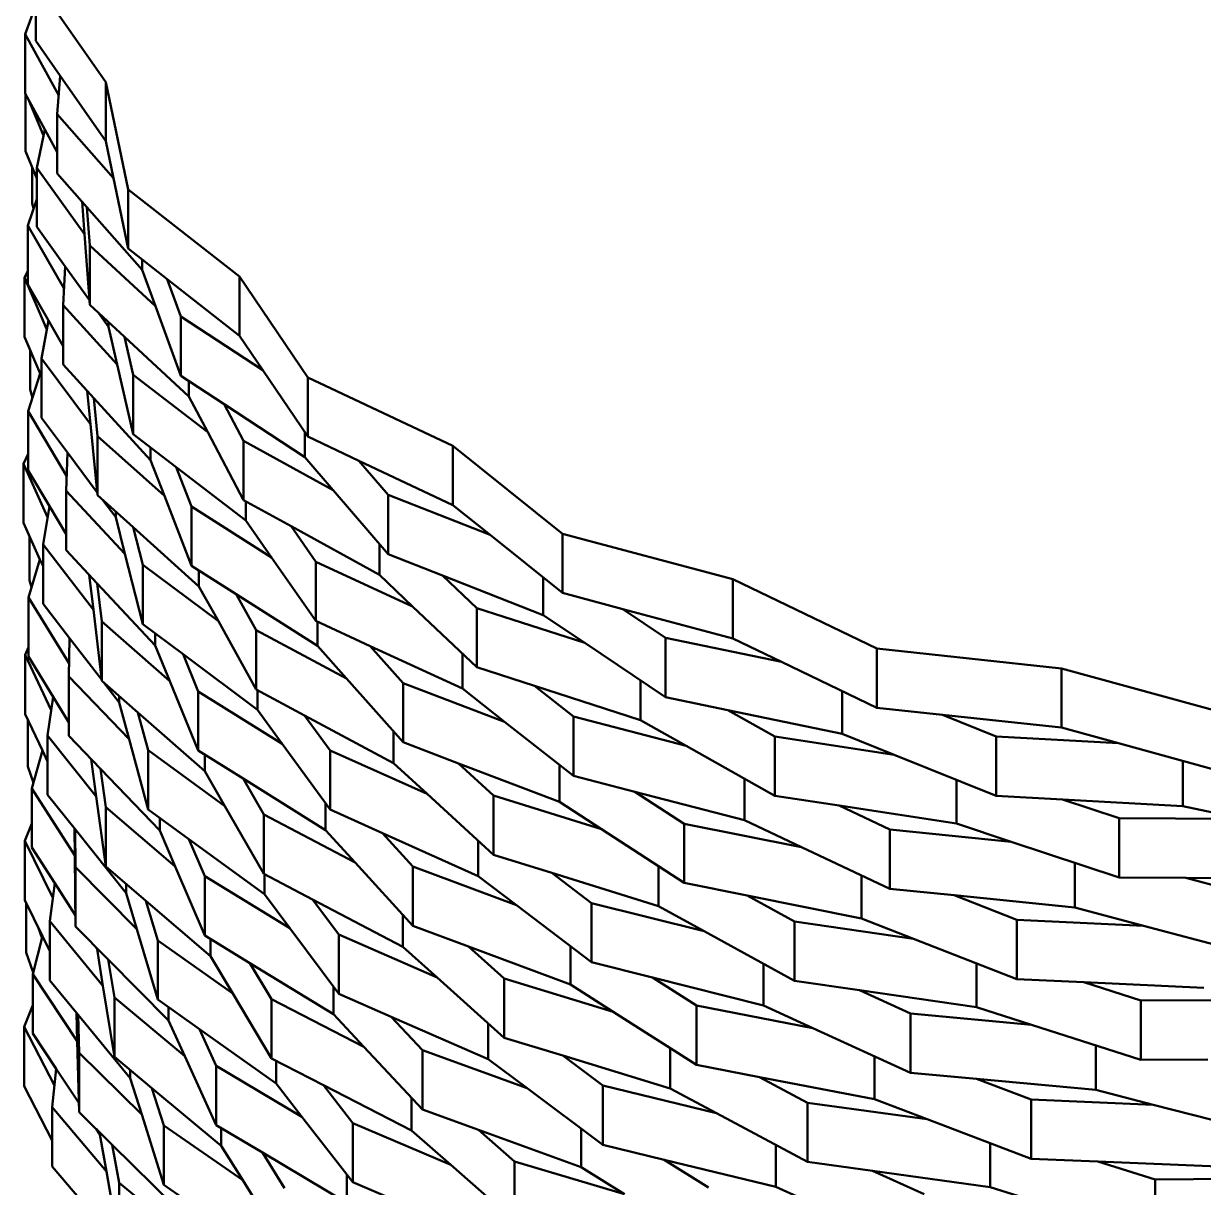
# Model space of a CAD drawing. Header units: inches. Extents: x 1.1 to 16.1, y 0.5 to 10.2.
# Drawn here: x 12.9489 to 13.1626, y 4.3817 to 4.5924 of the extents above; entities that cross this region are included whole.
import ezdxf

# ---------------------------------------------------------------- set-up
doc = ezdxf.new("R2010")
doc.units = ezdxf.units.IN
doc.header["$LTSCALE"] = 0.75
doc.header["$MEASUREMENT"] = 0
doc.layers.add('Visible', color=7, linetype='Continuous', lineweight=50)

msp = doc.modelspace()

# ---------------------------------------------------------------- linework, layer by layer
at = {"layer": 'Visible', "extrusion": (4.16334e-17, 0.817547, 0.575862)}
for p, q in [((12.95113, 4.59999, 0.67432), (12.96382, 4.58182, 0.70012)), ((12.95113, 4.58926, 0.66677), (12.95113, 4.59999, 0.67432)), ((12.95113, 4.59571, 0.63482), (12.94921, 4.59046, 0.64227)), ((12.94921, 4.59046, 0.64227), (12.95529, 4.57937, 0.65802)), ((12.94921, 4.57974, 0.63472), (12.94921, 4.59046, 0.64227)), ((12.95556, 4.58293, 0.67576), (12.95113, 4.58926, 0.66677)), ((12.95556, 4.58293, 0.67576), (12.95503, 4.57598, 0.68562)), ((12.96382, 4.57109, 0.69256), (12.95556, 4.58293, 0.67576)), ((12.96382, 4.58182, 0.70012), (12.9679, 4.56238, 0.72773)), ((12.96382, 4.57109, 0.69256), (12.96382, 4.58182, 0.70012)), ((12.95277, 4.57324, 0.64393), (12.94921, 4.57974, 0.63472)), ((12.94927, 4.56933, 0.60391), (12.94927, 4.57963, 0.61117)), ((12.94996, 4.57836, 0.61388), (12.95253, 4.57211, 0.62275)), ((12.95503, 4.57598, 0.68562), (12.96522, 4.56442, 0.70204)), ((12.95503, 4.56526, 0.67806), (12.95503, 4.57598, 0.68562)), ((12.95277, 4.57324, 0.64393), (12.95131, 4.56631, 0.65377)), ((12.95503, 4.56911, 0.6498), (12.95277, 4.57324, 0.64393)), ((12.95131, 4.56435, 0.61098), (12.94927, 4.56933, 0.60391)), ((12.96522, 4.56442, 0.70204), (12.96382, 4.57109, 0.69256)), ((12.95051, 4.55984, 0.5718), (12.95051, 4.56631, 0.57636)), ((12.95131, 4.56631, 0.65377), (12.95995, 4.5543, 0.67083)), ((12.95131, 4.55558, 0.64622), (12.95131, 4.56631, 0.65377)), ((12.96039, 4.55916, 0.68671), (12.95503, 4.56526, 0.67806)), ((12.9679, 4.55165, 0.72017), (12.96522, 4.56442, 0.70204)), ((12.9679, 4.56238, 0.72773), (12.98804, 4.5466, 0.75013)), ((12.9679, 4.55165, 0.72017), (12.9679, 4.56238, 0.72773)), ((12.95131, 4.56061, 0.61629), (12.94969, 4.55587, 0.62302)), ((12.95075, 4.55896, 0.57305), (12.95051, 4.55984, 0.5718)), ((12.95995, 4.5543, 0.67083), (12.95951, 4.56017, 0.66249)), ((12.97042, 4.54779, 0.70286), (12.96039, 4.55916, 0.68671)), ((12.96039, 4.55916, 0.68671), (12.96092, 4.55222, 0.69657)), ((12.94969, 4.55587, 0.62302), (12.95624, 4.54447, 0.63921)), ((12.94969, 4.54514, 0.61547), (12.94969, 4.55587, 0.62302)), ((12.95644, 4.54845, 0.65635), (12.95131, 4.55558, 0.64622)), ((12.96092, 4.54149, 0.68901), (12.95995, 4.5543, 0.67083)), ((12.96092, 4.55222, 0.69657), (12.97283, 4.54121, 0.7122)), ((12.96092, 4.54149, 0.68901), (12.96092, 4.55222, 0.69657)), ((12.97495, 4.54613, 0.72801), (12.9679, 4.55165, 0.72017)), ((12.95644, 4.54845, 0.65635), (12.95608, 4.54142, 0.66632)), ((12.96086, 4.54231, 0.66506), (12.95644, 4.54845, 0.65635)), ((12.97042, 4.54779, 0.70286), (12.97042, 4.54968, 0.70419)), ((12.94969, 4.5476, 0.58919), (12.94912, 4.5464, 0.59089)), ((12.94912, 4.5464, 0.59089), (12.95314, 4.53704, 0.60417)), ((12.94912, 4.53567, 0.58333), (12.94912, 4.5464, 0.59089)), ((12.97283, 4.54121, 0.7122), (12.97042, 4.54779, 0.70286)), ((12.98804, 4.53587, 0.74258), (12.97495, 4.54613, 0.72801)), ((12.97495, 4.54613, 0.72801), (12.97743, 4.53935, 0.73762)), ((12.98804, 4.5466, 0.75013), (13.00039, 4.52835, 0.77604)), ((12.98804, 4.53587, 0.74258), (12.98804, 4.5466, 0.75013)), ((12.95343, 4.53863, 0.62471), (12.94969, 4.54514, 0.61547)), ((12.95608, 4.54142, 0.66632), (12.96588, 4.53067, 0.68158)), ((12.95608, 4.53069, 0.65876), (12.95608, 4.54142, 0.66632)), ((12.96719, 4.53569, 0.69724), (12.96092, 4.54149, 0.68901)), ((12.96433, 4.53749, 0.6719), (12.96249, 4.54004, 0.66829)), ((12.97743, 4.52863, 0.73007), (12.97283, 4.54121, 0.7122)), ((12.97743, 4.53935, 0.73762), (12.99226, 4.52964, 0.75142)), ((12.97743, 4.52863, 0.73007), (12.97743, 4.53935, 0.73762)), ((12.95343, 4.53863, 0.62471), (12.95215, 4.53175, 0.63448)), ((12.95608, 4.53402, 0.63126), (12.95343, 4.53863, 0.62471)), ((12.96433, 4.53749, 0.6719), (12.96433, 4.53834, 0.6725)), ((12.96588, 4.53067, 0.68158), (12.96433, 4.53749, 0.6719)), ((12.95196, 4.52904, 0.59274), (12.94912, 4.53567, 0.58333)), ((12.97889, 4.52487, 0.71262), (12.96719, 4.53569, 0.69724)), ((12.96719, 4.53569, 0.69724), (12.96876, 4.5288, 0.70703)), ((12.99226, 4.52964, 0.75142), (12.98804, 4.53587, 0.74258)), ((12.9501, 4.52618, 0.55123), (12.9501, 4.53339, 0.55631)), ((12.95215, 4.53175, 0.63448), (12.96104, 4.51987, 0.65134)), ((12.95215, 4.52102, 0.62692), (12.95215, 4.53175, 0.63448)), ((12.95196, 4.52904, 0.59274), (12.94976, 4.52221, 0.60245)), ((12.95215, 4.5286, 0.59337), (12.95196, 4.52904, 0.59274)), ((12.96164, 4.5246, 0.66742), (12.95608, 4.53069, 0.65876)), ((12.96876, 4.51807, 0.69947), (12.96588, 4.53067, 0.68158)), ((12.96876, 4.5288, 0.70703), (12.98229, 4.51843, 0.72175)), ((12.96876, 4.51807, 0.69947), (12.96876, 4.5288, 0.70703)), ((12.98529, 4.52348, 0.73738), (12.97743, 4.52863, 0.73007)), ((13.00039, 4.51762, 0.76848), (12.99226, 4.52964, 0.75142)), ((12.97889, 4.52487, 0.71262), (12.97889, 4.52767, 0.71459)), ((13.00039, 4.52835, 0.77604), (13.02671, 4.51594, 0.79365)), ((13.00039, 4.51762, 0.76848), (13.00039, 4.52835, 0.77604)), ((12.95055, 4.52463, 0.55342), (12.9501, 4.52618, 0.55123)), ((12.96104, 4.51987, 0.65134), (12.96043, 4.52592, 0.64275)), ((12.97189, 4.51335, 0.68338), (12.96164, 4.5246, 0.66742)), ((12.96164, 4.5246, 0.66742), (12.96233, 4.51772, 0.67718)), ((12.98229, 4.51843, 0.72175), (12.97889, 4.52487, 0.71262)), ((12.94976, 4.52221, 0.60245), (12.95672, 4.5105, 0.61906)), ((12.94976, 4.51148, 0.59489), (12.94976, 4.52221, 0.60245)), ((12.99988, 4.51391, 0.75095), (12.98529, 4.52348, 0.73738)), ((12.98529, 4.52348, 0.73738), (12.98878, 4.51686, 0.74678)), ((12.95686, 4.51472, 0.63586), (12.95215, 4.52102, 0.62692)), ((12.96233, 4.50699, 0.66962), (12.96104, 4.51987, 0.65134)), ((12.97659, 4.51207, 0.70799), (12.96876, 4.51807, 0.69947)), ((12.98878, 4.50613, 0.73922), (12.98229, 4.51843, 0.72175)), ((12.99988, 4.51391, 0.75095), (12.99988, 4.51838, 0.7541)), ((12.96233, 4.51772, 0.67718), (12.97443, 4.50687, 0.69259)), ((12.96233, 4.50699, 0.66962), (12.96233, 4.51772, 0.67718)), ((12.98878, 4.51686, 0.74678), (13.00502, 4.50792, 0.75947)), ((12.98878, 4.50613, 0.73922), (12.98878, 4.51686, 0.74678)), ((13.00965, 4.51326, 0.77467), (13.00039, 4.51762, 0.76848)), ((13.02671, 4.51594, 0.79365), (13.04655, 4.50004, 0.81623)), ((13.02671, 4.50522, 0.78609), (13.02671, 4.51594, 0.79365)), ((12.94976, 4.51453, 0.56777), (12.94893, 4.51272, 0.57034)), ((12.95686, 4.51472, 0.63586), (12.95663, 4.50781, 0.64568)), ((12.96228, 4.50748, 0.64614), (12.95686, 4.51472, 0.63586)), ((12.97189, 4.51335, 0.68338), (12.97189, 4.51567, 0.68502)), ((13.00502, 4.50792, 0.75947), (12.99988, 4.51391, 0.75095)), ((12.94893, 4.51272, 0.57034), (12.95328, 4.50304, 0.58407)), ((12.94893, 4.50199, 0.56278), (12.94893, 4.51272, 0.57034)), ((12.95361, 4.50502, 0.60406), (12.94976, 4.51148, 0.59489)), ((12.97443, 4.50687, 0.69259), (12.97189, 4.51335, 0.68338)), ((12.98918, 4.50241, 0.7217), (12.97659, 4.51207, 0.70799)), ((12.97659, 4.51207, 0.70799), (12.97937, 4.50498, 0.71806)), ((13.02671, 4.50522, 0.78609), (13.00965, 4.51326, 0.77467)), ((13.00965, 4.51326, 0.77467), (13.01494, 4.50708, 0.78344)), ((12.95663, 4.50781, 0.64568), (12.96728, 4.49642, 0.66185)), ((12.95663, 4.49708, 0.63812), (12.95663, 4.50781, 0.64568)), ((13.01494, 4.49636, 0.77588), (13.00502, 4.50792, 0.75947)), ((12.96879, 4.5012, 0.67785), (12.96233, 4.50699, 0.66962)), ((12.96561, 4.50303, 0.65245), (12.96329, 4.50613, 0.64806)), ((12.97937, 4.49425, 0.71051), (12.97443, 4.50687, 0.69259)), ((12.99739, 4.50139, 0.74594), (12.98878, 4.50613, 0.73922)), ((12.98918, 4.50241, 0.7217), (12.98918, 4.5059, 0.72416)), ((13.01494, 4.50708, 0.78344), (13.03345, 4.49982, 0.79376)), ((13.01494, 4.49636, 0.77588), (13.01494, 4.50708, 0.78344)), ((13.03345, 4.49982, 0.79376), (13.02671, 4.50522, 0.78609)), ((12.95361, 4.50502, 0.60406), (12.95245, 4.4981, 0.61388)), ((12.95663, 4.49993, 0.61129), (12.95361, 4.50502, 0.60406)), ((12.96561, 4.50303, 0.65245), (12.96561, 4.50405, 0.65317)), ((12.96728, 4.49642, 0.66185), (12.96561, 4.50303, 0.65245)), ((12.97937, 4.50498, 0.71806), (12.99383, 4.49576, 0.73114)), ((12.97937, 4.49425, 0.71051), (12.97937, 4.50498, 0.71806)), ((12.95189, 4.4954, 0.57214), (12.94893, 4.50199, 0.56278)), ((12.9807, 4.49051, 0.69302), (12.96879, 4.5012, 0.67785)), ((12.96879, 4.5012, 0.67785), (12.97052, 4.49438, 0.68752)), ((12.99383, 4.49576, 0.73114), (12.98918, 4.50241, 0.7217)), ((13.01337, 4.4926, 0.75843), (12.99739, 4.50139, 0.74594)), ((12.99739, 4.50139, 0.74594), (13.00187, 4.49497, 0.75506)), ((12.94999, 4.49157, 0.532), (12.94999, 4.49963, 0.53768)), ((13.04655, 4.48931, 0.80867), (13.03345, 4.49982, 0.79376)), ((13.04655, 4.50004, 0.81623), (13.0774, 4.49179, 0.82793)), ((13.04655, 4.48931, 0.80867), (13.04655, 4.50004, 0.81623)), ((12.95245, 4.4981, 0.61388), (12.96158, 4.48624, 0.63072)), ((12.95245, 4.48737, 0.60633), (12.95245, 4.4981, 0.61388)), ((12.96228, 4.49104, 0.64669), (12.95663, 4.49708, 0.63812)), ((13.01337, 4.4926, 0.75843), (13.01337, 4.49819, 0.76237)), ((12.95189, 4.4954, 0.57214), (12.94981, 4.48852, 0.5819)), ((12.95245, 4.49416, 0.5739), (12.95189, 4.4954, 0.57214)), ((12.97052, 4.48365, 0.67997), (12.96728, 4.49642, 0.66185)), ((12.97052, 4.49438, 0.68752), (12.98421, 4.48418, 0.70201)), ((12.97052, 4.48365, 0.67997), (12.97052, 4.49438, 0.68752)), ((13.00187, 4.48424, 0.7475), (12.99383, 4.49576, 0.73114)), ((13.00187, 4.49497, 0.75506), (13.0194, 4.48688, 0.76654)), ((13.00187, 4.48424, 0.7475), (13.00187, 4.49497, 0.75506)), ((13.02482, 4.49247, 0.78139), (13.01494, 4.49636, 0.77588)), ((12.96158, 4.48624, 0.63072), (12.96082, 4.4926, 0.6217)), ((12.98742, 4.48911, 0.71779), (12.97937, 4.49425, 0.71051)), ((12.9807, 4.49051, 0.69302), (12.9807, 4.4934, 0.69505)), ((13.0194, 4.48688, 0.76654), (13.01337, 4.4926, 0.75843)), ((13.04304, 4.48532, 0.79155), (13.02482, 4.49247, 0.78139)), ((13.02482, 4.49247, 0.78139), (13.03104, 4.48659, 0.78974)), ((12.95037, 4.49037, 0.53369), (12.94999, 4.49157, 0.532)), ((12.97276, 4.47983, 0.6626), (12.96228, 4.49104, 0.64669)), ((12.96228, 4.49104, 0.64669), (12.96309, 4.48414, 0.65649)), ((12.98421, 4.48418, 0.70201), (12.9807, 4.49051, 0.69302)), ((13.04304, 4.48532, 0.79155), (13.04304, 4.49213, 0.79634)), ((13.0774, 4.49179, 0.82793), (13.10349, 4.47923, 0.84577)), ((13.0774, 4.48107, 0.82038), (13.0774, 4.49179, 0.82793)), ((12.94981, 4.48852, 0.5819), (12.95718, 4.47653, 0.59893)), ((12.94981, 4.47779, 0.57434), (12.94981, 4.48852, 0.5819)), ((13.00217, 4.47972, 0.73113), (12.98742, 4.48911, 0.71779)), ((12.98742, 4.48911, 0.71779), (12.99104, 4.48258, 0.72707)), ((13.05745, 4.4864, 0.81281), (13.04655, 4.48931, 0.80867)), ((12.95725, 4.48112, 0.61519), (12.95245, 4.48737, 0.60633)), ((12.96309, 4.47341, 0.64893), (12.96158, 4.48624, 0.63072)), ((13.03104, 4.47586, 0.78219), (13.0194, 4.48688, 0.76654)), ((13.03104, 4.48659, 0.78974), (13.05057, 4.48028, 0.7987)), ((13.03104, 4.47586, 0.78219), (13.03104, 4.48659, 0.78974)), ((13.0774, 4.48107, 0.82038), (13.05745, 4.4864, 0.81281)), ((13.05745, 4.4864, 0.81281), (13.06522, 4.4812, 0.82019)), ((12.96309, 4.48414, 0.65649), (12.97543, 4.47333, 0.67184)), ((12.96309, 4.47341, 0.64893), (12.96309, 4.48414, 0.65649)), ((12.99104, 4.47185, 0.71951), (12.98421, 4.48418, 0.70201)), ((13.01172, 4.4797, 0.75395), (13.00187, 4.48424, 0.7475)), ((13.00217, 4.47972, 0.73113), (13.00217, 4.4841, 0.73422)), ((13.05057, 4.48028, 0.7987), (13.04304, 4.48532, 0.79155)), ((12.97783, 4.47821, 0.6877), (12.97052, 4.48365, 0.67997)), ((12.97276, 4.47983, 0.6626), (12.97276, 4.48198, 0.66412)), ((12.99104, 4.48258, 0.72707), (13.0074, 4.47383, 0.73949)), ((12.99104, 4.47185, 0.71951), (12.99104, 4.48258, 0.72707)), ((12.94981, 4.47952, 0.5491), (12.94919, 4.47811, 0.5511)), ((12.95725, 4.48112, 0.61519), (12.95715, 4.47417, 0.62506)), ((12.96308, 4.47356, 0.62593), (12.95725, 4.48112, 0.61519)), ((12.97543, 4.47333, 0.67184), (12.97276, 4.47983, 0.6626)), ((13.0074, 4.47383, 0.73949), (13.00217, 4.47972, 0.73113)), ((13.02841, 4.472, 0.76488), (13.01172, 4.4797, 0.75395)), ((13.01172, 4.4797, 0.75395), (13.01766, 4.47301, 0.76344)), ((13.06522, 4.47047, 0.81263), (13.05057, 4.48028, 0.7987)), ((13.06522, 4.4812, 0.82019), (13.08621, 4.47682, 0.8264)), ((13.06522, 4.47047, 0.81263), (13.06522, 4.4812, 0.82019)), ((13.08621, 4.47682, 0.8264), (13.0774, 4.48107, 0.82038)), ((12.94919, 4.47811, 0.5511), (12.95394, 4.46811, 0.5653)), ((12.94919, 4.46738, 0.54355), (12.94919, 4.47811, 0.5511)), ((12.95428, 4.47051, 0.58468), (12.94981, 4.47779, 0.57434)), ((12.99131, 4.46816, 0.70197), (12.97783, 4.47821, 0.6877)), ((12.97783, 4.47821, 0.6877), (12.98058, 4.4715, 0.69722)), ((13.02841, 4.472, 0.76488), (13.02841, 4.47835, 0.76936)), ((13.10349, 4.47923, 0.84577), (13.13693, 4.47566, 0.85084)), ((13.10349, 4.4685, 0.83821), (13.10349, 4.47923, 0.84577)), ((13.04146, 4.47249, 0.78697), (13.03104, 4.47586, 0.78219)), ((13.10349, 4.4685, 0.83821), (13.08621, 4.47682, 0.8264)), ((13.13693, 4.47566, 0.85084), (13.16763, 4.46723, 0.86281)), ((13.13693, 4.46493, 0.84328), (13.13693, 4.47566, 0.85084)), ((12.95715, 4.47417, 0.62506), (12.96804, 4.46282, 0.64118)), ((12.95715, 4.46345, 0.6175), (12.95715, 4.47417, 0.62506)), ((12.96963, 4.46768, 0.65707), (12.96309, 4.47341, 0.64893)), ((12.96623, 4.46946, 0.63175), (12.9634, 4.47314, 0.62652)), ((12.98058, 4.46077, 0.68966), (12.97543, 4.47333, 0.67184)), ((13.01766, 4.46228, 0.75589), (13.0074, 4.47383, 0.73949)), ((13.01766, 4.47301, 0.76344), (13.03606, 4.466, 0.7734)), ((13.01766, 4.46228, 0.75589), (13.01766, 4.47301, 0.76344)), ((13.06069, 4.46628, 0.79579), (13.06069, 4.4735, 0.80088)), ((12.98058, 4.4715, 0.69722), (12.99577, 4.46202, 0.71067)), ((12.98058, 4.46077, 0.68966), (12.98058, 4.4715, 0.69722)), ((12.99984, 4.46714, 0.72619), (12.99104, 4.47185, 0.71951)), ((12.99131, 4.46816, 0.70197), (12.99131, 4.47171, 0.70447)), ((13.03606, 4.466, 0.7734), (13.02841, 4.472, 0.76488)), ((13.06069, 4.46628, 0.79579), (13.04146, 4.47249, 0.78697)), ((13.04146, 4.47249, 0.78697), (13.04854, 4.46694, 0.79485)), ((13.09719, 4.46381, 0.82209), (13.09719, 4.47154, 0.82754)), ((12.95428, 4.47051, 0.58468), (12.95328, 4.46351, 0.59462)), ((12.95715, 4.46586, 0.59129), (12.95428, 4.47051, 0.58468)), ((12.96623, 4.46946, 0.63175), (12.96623, 4.47066, 0.63259)), ((12.96804, 4.46282, 0.64118), (12.96623, 4.46946, 0.63175)), ((13.07651, 4.46812, 0.81597), (13.06522, 4.47047, 0.81263)), ((12.95233, 4.46077, 0.55293), (12.94919, 4.46738, 0.54355)), ((12.98177, 4.45704, 0.67217), (12.96963, 4.46768, 0.65707)), ((12.96963, 4.46768, 0.65707), (12.97149, 4.46084, 0.66677)), ((12.99577, 4.46202, 0.71067), (12.99131, 4.46816, 0.70197)), ((13.01596, 4.45852, 0.73843), (12.99984, 4.46714, 0.72619)), ((12.99984, 4.46714, 0.72619), (13.00444, 4.46082, 0.73517)), ((13.04854, 4.46694, 0.79485), (13.06896, 4.46163, 0.80239)), ((13.04854, 4.45621, 0.78729), (13.04854, 4.46694, 0.79485)), ((13.09719, 4.46381, 0.82209), (13.07651, 4.46812, 0.81597)), ((13.07651, 4.46812, 0.81597), (13.08503, 4.46333, 0.82277)), ((13.11536, 4.46724, 0.84001), (13.10349, 4.4685, 0.83821)), ((13.13693, 4.46493, 0.84328), (13.11536, 4.46724, 0.84001)), ((13.11536, 4.46724, 0.84001), (13.12509, 4.46333, 0.84556)), ((12.94971, 4.45791, 0.51141), (12.94971, 4.4663, 0.51732)), ((13.04854, 4.45621, 0.78729), (13.03606, 4.466, 0.7734)), ((13.06896, 4.46163, 0.80239), (13.06069, 4.46628, 0.79579)), ((13.14725, 4.4621, 0.8473), (13.13693, 4.46493, 0.84328)), ((12.95328, 4.46351, 0.59462), (12.9621, 4.45248, 0.61029)), ((12.95328, 4.45278, 0.58707), (12.95328, 4.46351, 0.59462)), ((12.96288, 4.45747, 0.62599), (12.95715, 4.46345, 0.6175)), ((12.97149, 4.45011, 0.65922), (12.96804, 4.46282, 0.64118)), ((13.01596, 4.45852, 0.73843), (13.01596, 4.4642, 0.74243)), ((13.08503, 4.46333, 0.82277), (13.10661, 4.46002, 0.82746)), ((13.08503, 4.4526, 0.81521), (13.08503, 4.46333, 0.82277)), ((13.10661, 4.46002, 0.82746), (13.09719, 4.46381, 0.82209)), ((13.12509, 4.46333, 0.84556), (13.14725, 4.4621, 0.8473)), ((13.12509, 4.4526, 0.838), (13.12509, 4.46333, 0.84556)), ((12.95233, 4.46077, 0.55293), (12.95043, 4.45394, 0.56263)), ((12.95328, 4.45877, 0.55577), (12.95233, 4.46077, 0.55293)), ((12.97149, 4.46084, 0.66677), (12.98541, 4.45069, 0.68119)), ((12.97149, 4.45011, 0.65922), (12.97149, 4.46084, 0.66677)), ((12.98869, 4.45571, 0.69685), (12.98058, 4.46077, 0.68966)), ((13.00444, 4.45009, 0.72762), (12.99577, 4.46202, 0.71067)), ((13.00444, 4.46082, 0.73517), (13.02206, 4.45292, 0.74639)), ((13.00444, 4.45009, 0.72762), (13.00444, 4.46082, 0.73517)), ((13.02773, 4.45845, 0.76133), (13.01766, 4.46228, 0.75589)), ((13.08503, 4.4526, 0.81521), (13.06896, 4.46163, 0.80239)), ((13.16763, 4.4565, 0.85525), (13.14725, 4.4621, 0.8473)), ((12.9621, 4.45248, 0.61029), (12.96117, 4.45925, 0.60067)), ((12.98177, 4.45704, 0.67217), (12.98177, 4.46003, 0.67428)), ((13.02206, 4.45292, 0.74639), (13.01596, 4.45852, 0.73843)), ((13.04602, 4.45147, 0.77123), (13.02773, 4.45845, 0.76133)), ((13.02773, 4.45845, 0.76133), (13.03403, 4.45266, 0.76955)), ((13.04602, 4.45147, 0.77123), (13.04602, 4.45819, 0.77596)), ((13.12509, 4.4526, 0.838), (13.10661, 4.46002, 0.82746)), ((13.15894, 4.45072, 0.84066), (13.15894, 4.45889, 0.84642)), ((12.95071, 4.45492, 0.51566), (12.94971, 4.45791, 0.51141)), ((12.97359, 4.4463, 0.64184), (12.96288, 4.45747, 0.62599)), ((12.96288, 4.45747, 0.62599), (12.96383, 4.45054, 0.63583)), ((12.98541, 4.45069, 0.68119), (12.98177, 4.45704, 0.67217)), ((13.05967, 4.45332, 0.7914), (13.04854, 4.45621, 0.78729)), ((12.95043, 4.45394, 0.56263), (12.95823, 4.4418, 0.57986)), ((12.95043, 4.44321, 0.55508), (12.95043, 4.45394, 0.56263)), ((13.00364, 4.44638, 0.71009), (12.98869, 4.45571, 0.69685)), ((12.98869, 4.45571, 0.69685), (12.99244, 4.44918, 0.70613)), ((13.07954, 4.44815, 0.79873), (13.07954, 4.45569, 0.80404)), ((13.1179, 4.44756, 0.82236), (13.1179, 4.45549, 0.82794)), ((12.95828, 4.44652, 0.59595), (12.95328, 4.45278, 0.58707)), ((12.96383, 4.43981, 0.62827), (12.9621, 4.45248, 0.61029)), ((13.03403, 4.44193, 0.76199), (13.02206, 4.45292, 0.74639)), ((13.03403, 4.45266, 0.76955), (13.0536, 4.44654, 0.77823)), ((13.03403, 4.44193, 0.76199), (13.03403, 4.45266, 0.76955)), ((13.07954, 4.44815, 0.79873), (13.05967, 4.45332, 0.7914)), ((13.05967, 4.45332, 0.7914), (13.06856, 4.44753, 0.79961)), ((13.09664, 4.45082, 0.81774), (13.08503, 4.4526, 0.81521)), ((13.1371, 4.45193, 0.83895), (13.12509, 4.4526, 0.838)), ((13.15894, 4.45072, 0.84066), (13.1371, 4.45193, 0.83895)), ((13.1371, 4.45193, 0.83895), (13.14738, 4.44853, 0.84378)), ((12.96383, 4.45054, 0.63583), (12.97639, 4.43977, 0.65111)), ((12.96383, 4.43981, 0.62827), (12.96383, 4.45054, 0.63583)), ((12.97887, 4.44473, 0.66685), (12.97149, 4.45011, 0.65922)), ((12.99244, 4.43845, 0.69857), (12.98541, 4.45069, 0.68119)), ((13.00364, 4.44638, 0.71009), (13.00364, 4.45118, 0.71348)), ((13.01392, 4.44584, 0.73365), (13.00444, 4.45009, 0.72762)), ((13.0536, 4.44654, 0.77823), (13.04602, 4.45147, 0.77123)), ((13.1179, 4.44756, 0.82236), (13.09664, 4.45082, 0.81774)), ((13.09664, 4.45082, 0.81774), (13.10586, 4.44648, 0.8239)), ((13.16965, 4.44842, 0.84394), (13.15894, 4.45072, 0.84066)), ((12.95043, 4.44757, 0.52609), (12.94913, 4.44445, 0.53052)), ((12.97359, 4.4463, 0.64184), (12.97359, 4.44859, 0.64345)), ((12.99244, 4.44918, 0.70613), (13.00901, 4.4405, 0.71845)), ((12.99244, 4.43845, 0.69857), (12.99244, 4.44918, 0.70613)), ((13.06856, 4.44753, 0.79961), (13.08987, 4.44328, 0.80565)), ((13.06856, 4.43681, 0.79206), (13.06856, 4.44753, 0.79961)), ((13.08987, 4.44328, 0.80565), (13.07954, 4.44815, 0.79873)), ((13.12785, 4.44427, 0.82704), (13.1179, 4.44756, 0.82236)), ((13.14738, 4.44853, 0.84378), (13.16965, 4.44842, 0.84394)), ((13.14738, 4.4378, 0.83622), (13.14738, 4.44853, 0.84378)), ((12.95823, 4.4418, 0.57986), (12.95818, 4.44665, 0.57299)), ((12.9675, 4.43499, 0.61233), (12.95828, 4.44652, 0.59595)), ((12.95828, 4.44652, 0.59595), (12.95834, 4.43964, 0.60573)), ((12.97639, 4.43977, 0.65111), (12.97359, 4.4463, 0.64184)), ((13.00901, 4.4405, 0.71845), (13.00364, 4.44638, 0.71009)), ((13.03127, 4.43806, 0.7447), (13.01392, 4.44584, 0.73365)), ((13.01392, 4.44584, 0.73365), (13.01945, 4.43977, 0.74227)), ((13.06856, 4.43681, 0.79206), (13.0536, 4.44654, 0.77823)), ((13.10586, 4.44648, 0.8239), (13.12785, 4.44427, 0.82704)), ((13.10586, 4.43575, 0.81635), (13.10586, 4.44648, 0.8239)), ((12.94913, 4.44445, 0.53052), (12.95423, 4.43413, 0.54517)), ((12.94913, 4.43372, 0.52297), (12.94913, 4.44445, 0.53052)), ((12.95456, 4.43678, 0.5642), (12.95043, 4.44321, 0.55508)), ((12.99257, 4.43475, 0.68104), (12.97887, 4.44473, 0.66685)), ((12.97887, 4.44473, 0.66685), (12.98175, 4.43802, 0.67639)), ((13.03127, 4.43806, 0.7447), (13.03127, 4.44446, 0.7492)), ((13.10586, 4.43575, 0.81635), (13.08987, 4.44328, 0.80565)), ((13.14738, 4.4378, 0.83622), (13.12785, 4.44427, 0.82704)), ((12.95834, 4.42891, 0.59817), (12.95823, 4.4418, 0.57986)), ((13.04464, 4.43862, 0.7667), (13.03403, 4.44193, 0.76199)), ((12.95834, 4.43964, 0.60573), (12.96944, 4.42843, 0.62163)), ((12.95834, 4.42891, 0.59817), (12.95834, 4.43964, 0.60573)), ((12.9711, 4.43358, 0.63712), (12.96383, 4.43981, 0.62827)), ((12.98175, 4.42729, 0.66883), (12.97639, 4.43977, 0.65111)), ((13.01945, 4.42904, 0.73471), (13.00901, 4.4405, 0.71845)), ((13.01945, 4.43977, 0.74227), (13.0382, 4.43279, 0.75218)), ((13.01945, 4.42904, 0.73471), (13.01945, 4.43977, 0.74227)), ((13.06392, 4.43259, 0.77526), (13.06392, 4.43983, 0.78035)), ((13.13936, 4.43238, 0.82113), (13.13936, 4.44046, 0.82681)), ((12.95456, 4.43678, 0.5642), (12.9537, 4.42988, 0.574)), ((12.95833, 4.43092, 0.57252), (12.95456, 4.43678, 0.5642)), ((12.98175, 4.43802, 0.67639), (12.99716, 4.4286, 0.68976)), ((12.98175, 4.42729, 0.66883), (12.98175, 4.43802, 0.67639)), ((13.00129, 4.43381, 0.70515), (12.99244, 4.43845, 0.69857)), ((12.99257, 4.43475, 0.68104), (12.99257, 4.43838, 0.6836)), ((13.0382, 4.43279, 0.75218), (13.03127, 4.43806, 0.7447)), ((13.06392, 4.43259, 0.77526), (13.04464, 4.43862, 0.7667)), ((13.04464, 4.43862, 0.7667), (13.05179, 4.43317, 0.77443)), ((13.08001, 4.43452, 0.7953), (13.06856, 4.43681, 0.79206)), ((13.10069, 4.4304, 0.80115), (13.10069, 4.43818, 0.80664)), ((13.15945, 4.43774, 0.83631), (13.14738, 4.4378, 0.83622)), ((13.18139, 4.43763, 0.83646), (13.15945, 4.43774, 0.83631)), ((13.15945, 4.43774, 0.83631), (13.17021, 4.43486, 0.84039)), ((12.9675, 4.43499, 0.61233), (12.9675, 4.43666, 0.61351)), ((12.96944, 4.42843, 0.62163), (12.9675, 4.43499, 0.61233)), ((12.99716, 4.4286, 0.68976), (12.99257, 4.43475, 0.68104)), ((13.11748, 4.43458, 0.818), (13.10586, 4.43575, 0.81635)), ((13.13936, 4.43238, 0.82113), (13.11748, 4.43458, 0.818)), ((13.11748, 4.43458, 0.818), (13.12885, 4.43015, 0.8243)), ((12.95238, 4.42715, 0.53229), (12.94913, 4.43372, 0.52297)), ((12.94938, 4.42424, 0.49085), (12.94938, 4.43321, 0.49716)), ((12.9828, 4.42355, 0.65135), (12.9711, 4.43358, 0.63712)), ((12.9711, 4.43358, 0.63712), (12.97323, 4.42641, 0.64729)), ((13.0176, 4.42527, 0.71728), (13.00129, 4.43381, 0.70515)), ((13.00129, 4.43381, 0.70515), (13.00602, 4.42749, 0.71413)), ((13.05179, 4.42244, 0.76687), (13.0382, 4.43279, 0.75218)), ((13.05179, 4.43317, 0.77443), (13.07221, 4.42806, 0.78169)), ((13.05179, 4.42244, 0.76687), (13.05179, 4.43317, 0.77443)), ((13.07221, 4.42806, 0.78169), (13.06392, 4.43259, 0.77526)), ((13.10069, 4.4304, 0.80115), (13.08001, 4.43452, 0.7953)), ((13.08001, 4.43452, 0.7953), (13.08858, 4.42983, 0.80195)), ((13.0176, 4.42527, 0.71728), (13.0176, 4.43107, 0.72137)), ((13.11012, 4.42672, 0.80637), (13.10069, 4.4304, 0.80115)), ((13.15178, 4.42906, 0.82584), (13.13936, 4.43238, 0.82113)), ((12.95157, 4.42879, 0.50717), (12.95228, 4.42677, 0.51004)), ((12.9537, 4.42988, 0.574), (12.96331, 4.41818, 0.59061)), ((12.9537, 4.41915, 0.56644), (12.9537, 4.42988, 0.574)), ((12.96427, 4.42293, 0.60666), (12.95834, 4.42891, 0.59817)), ((12.97323, 4.41568, 0.63973), (12.96944, 4.42843, 0.62163)), ((13.00602, 4.41676, 0.70657), (12.99716, 4.4286, 0.68976)), ((13.02954, 4.42528, 0.74005), (13.01945, 4.42904, 0.73471)), ((13.08858, 4.42983, 0.80195), (13.11012, 4.42672, 0.80637)), ((13.08858, 4.41911, 0.79439), (13.08858, 4.42983, 0.80195)), ((13.12885, 4.43015, 0.8243), (13.15178, 4.42906, 0.82584)), ((13.12885, 4.41942, 0.81674), (13.12885, 4.43015, 0.8243)), ((13.17021, 4.42414, 0.83283), (13.15178, 4.42906, 0.82584)), ((12.95238, 4.42715, 0.53229), (12.9506, 4.42028, 0.54205)), ((12.9537, 4.42447, 0.5361), (12.95238, 4.42715, 0.53229)), ((12.97323, 4.42641, 0.64729), (12.98683, 4.41677, 0.66097)), ((12.97323, 4.41568, 0.63973), (12.97323, 4.42641, 0.64729)), ((12.98992, 4.4223, 0.67592), (12.98175, 4.42729, 0.66883)), ((12.9828, 4.42355, 0.65135), (12.9828, 4.42665, 0.65353)), ((13.00602, 4.42749, 0.71413), (13.02384, 4.41967, 0.72523)), ((13.00602, 4.41676, 0.70657), (13.00602, 4.42749, 0.71413)), ((13.08858, 4.41911, 0.79439), (13.07221, 4.42806, 0.78169)), ((13.12885, 4.41942, 0.81674), (13.11012, 4.42672, 0.80637)), ((12.95068, 4.42059, 0.49603), (12.94938, 4.42424, 0.49085)), ((12.96223, 4.42484, 0.58115), (12.96198, 4.42524, 0.58059)), ((12.96223, 4.42484, 0.58115), (12.96223, 4.42498, 0.58125)), ((12.96331, 4.41818, 0.59061), (12.96223, 4.42484, 0.58115)), ((13.02384, 4.41967, 0.72523), (13.0176, 4.42527, 0.71728)), ((13.04801, 4.4184, 0.74981), (13.02954, 4.42528, 0.74005)), ((13.02954, 4.42528, 0.74005), (13.03597, 4.41951, 0.74824)), ((13.04801, 4.4184, 0.74981), (13.04801, 4.42532, 0.75468)), ((12.9752, 4.4119, 0.62232), (12.96427, 4.42293, 0.60666)), ((12.96427, 4.42293, 0.60666), (12.96537, 4.41607, 0.6164)), ((12.98683, 4.41677, 0.66097), (12.9828, 4.42355, 0.65135)), ((13.00508, 4.41304, 0.68907), (12.98992, 4.4223, 0.67592)), ((12.98992, 4.4223, 0.67592), (12.99381, 4.41575, 0.68521)), ((13.06286, 4.41967, 0.77081), (13.05179, 4.42244, 0.76687)), ((13.08298, 4.41463, 0.77796), (13.08298, 4.42217, 0.78327)), ((13.12157, 4.41434, 0.80117), (13.12157, 4.42226, 0.80675)), ((12.9506, 4.42028, 0.54205), (12.95863, 4.40816, 0.55926)), ((12.9506, 4.40955, 0.53449), (12.9506, 4.42028, 0.54205)), ((13.03597, 4.40878, 0.74068), (13.02384, 4.41967, 0.72523)), ((13.08298, 4.41463, 0.77796), (13.06286, 4.41967, 0.77081)), ((13.06286, 4.41967, 0.77081), (13.07081, 4.4146, 0.778)), ((12.95879, 4.41295, 0.57524), (12.9537, 4.41915, 0.56644)), ((12.96537, 4.40534, 0.60884), (12.96331, 4.41818, 0.59061)), ((13.00508, 4.41304, 0.68907), (13.00508, 4.41801, 0.69257)), ((13.03597, 4.41951, 0.74824), (13.05571, 4.4135, 0.75678)), ((13.03597, 4.40878, 0.74068), (13.03597, 4.41951, 0.74824)), ((13.05571, 4.4135, 0.75678), (13.04801, 4.4184, 0.74981)), ((13.10034, 4.41741, 0.79681), (13.08858, 4.41911, 0.79439)), ((13.14098, 4.41884, 0.81756), (13.12885, 4.41942, 0.81674)), ((13.16275, 4.41781, 0.81902), (13.14098, 4.41884, 0.81756)), ((13.14098, 4.41884, 0.81756), (13.15129, 4.41554, 0.82225)), ((12.96537, 4.41607, 0.6164), (12.97812, 4.40546, 0.63145)), ((12.96537, 4.40534, 0.60884), (12.96537, 4.41607, 0.6164)), ((12.9808, 4.41031, 0.64736), (12.97323, 4.41568, 0.63973)), ((12.99381, 4.40502, 0.67765), (12.98683, 4.41677, 0.66097)), ((12.99381, 4.41575, 0.68521), (13.01058, 4.40715, 0.69743)), ((12.99381, 4.40502, 0.67765), (12.99381, 4.41575, 0.68521)), ((13.01553, 4.41258, 0.7125), (13.00602, 4.41676, 0.70657)), ((13.12157, 4.41434, 0.80117), (13.10034, 4.41741, 0.79681)), ((13.10034, 4.41741, 0.79681), (13.10959, 4.41317, 0.80283)), ((13.15129, 4.41554, 0.82225), (13.17345, 4.41561, 0.82215)), ((13.15129, 4.40481, 0.81469), (13.15129, 4.41554, 0.82225)), ((12.9506, 4.41469, 0.50441), (12.94904, 4.41077, 0.50998)), ((12.95863, 4.40816, 0.55926), (12.95849, 4.41332, 0.55193)), ((12.9752, 4.4119, 0.62232), (12.9752, 4.41429, 0.624)), ((13.07081, 4.40387, 0.77044), (13.05571, 4.4135, 0.75678)), ((13.07081, 4.4146, 0.778), (13.09192, 4.41053, 0.78378)), ((13.07081, 4.40387, 0.77044), (13.07081, 4.4146, 0.778)), ((13.09192, 4.41053, 0.78378), (13.08298, 4.41463, 0.77796)), ((13.10959, 4.41317, 0.80283), (13.13152, 4.41115, 0.8057)), ((13.10959, 4.40244, 0.79527), (13.10959, 4.41317, 0.80283)), ((13.13152, 4.41115, 0.8057), (13.12157, 4.41434, 0.80117)), ((12.96824, 4.40144, 0.59158), (12.95879, 4.41295, 0.57524)), ((12.95879, 4.41295, 0.57524), (12.95898, 4.40603, 0.58507)), ((12.97812, 4.40546, 0.63145), (12.9752, 4.4119, 0.62232)), ((13.01058, 4.40715, 0.69743), (13.00508, 4.41304, 0.68907)), ((13.03307, 4.40489, 0.72342), (13.01553, 4.41258, 0.7125)), ((13.01553, 4.41258, 0.7125), (13.0212, 4.40652, 0.72111)), ((13.03307, 4.40489, 0.72342), (13.03307, 4.41138, 0.728)), ((13.15129, 4.40481, 0.81469), (13.13152, 4.41115, 0.8057)), ((12.94904, 4.41077, 0.50998), (12.9545, 4.40014, 0.52507)), ((12.94904, 4.40004, 0.50242), (12.94904, 4.41077, 0.50998)), ((12.95483, 4.40317, 0.54355), (12.9506, 4.40955, 0.53449)), ((12.99468, 4.40048, 0.66131), (12.9808, 4.41031, 0.64736)), ((12.9808, 4.41031, 0.64736), (12.98382, 4.40368, 0.65677)), ((13.10959, 4.40244, 0.79527), (13.09192, 4.41053, 0.78378)), ((12.95898, 4.3953, 0.57751), (12.95863, 4.40816, 0.55926)), ((13.0212, 4.39579, 0.71355), (13.01058, 4.40715, 0.69743)), ((13.04659, 4.40555, 0.74528), (13.03597, 4.40878, 0.74068)), ((13.06603, 4.39962, 0.75369), (13.06603, 4.40692, 0.75883)), ((13.14317, 4.39934, 0.79966), (13.14317, 4.40741, 0.80535)), ((12.95898, 4.40603, 0.58507), (12.97032, 4.39486, 0.60092)), ((12.95898, 4.3953, 0.57751), (12.95898, 4.40603, 0.58507)), ((12.97218, 4.39968, 0.61688), (12.96537, 4.40534, 0.60884)), ((12.98382, 4.39295, 0.64921), (12.97812, 4.40546, 0.63145)), ((13.00324, 4.40019, 0.68452), (12.99381, 4.40502, 0.67765)), ((13.0212, 4.40652, 0.72111), (13.04013, 4.39963, 0.73089)), ((13.0212, 4.39579, 0.71355), (13.0212, 4.40652, 0.72111)), ((13.04013, 4.39963, 0.73089), (13.03307, 4.40489, 0.72342)), ((13.06603, 4.39962, 0.75369), (13.04659, 4.40555, 0.74528)), ((13.04659, 4.40555, 0.74528), (13.05387, 4.40012, 0.75298)), ((13.10306, 4.39766, 0.77927), (13.10306, 4.40543, 0.78474)), ((13.16345, 4.40485, 0.81464), (13.15129, 4.40481, 0.81469)), ((12.95483, 4.40317, 0.54355), (12.95409, 4.39623, 0.5534)), ((12.95894, 4.39697, 0.55235), (12.95483, 4.40317, 0.54355)), ((12.96824, 4.40144, 0.59158), (12.96824, 4.40296, 0.59265)), ((12.98382, 4.40368, 0.65677), (12.99936, 4.39445, 0.66988)), ((12.98382, 4.39295, 0.64921), (12.98382, 4.40368, 0.65677)), ((12.99468, 4.40048, 0.66131), (12.99468, 4.40458, 0.6642)), ((13.08225, 4.40167, 0.77358), (13.07081, 4.40387, 0.77044)), ((12.97032, 4.39486, 0.60092), (12.96824, 4.40144, 0.59158)), ((12.99936, 4.39445, 0.66988), (12.99468, 4.40048, 0.66131)), ((13.10306, 4.39766, 0.77927), (13.08225, 4.40167, 0.77358)), ((13.08225, 4.40167, 0.77358), (13.09094, 4.39702, 0.78018)), ((13.12156, 4.40133, 0.79684), (13.10959, 4.40244, 0.79527)), ((13.14317, 4.39934, 0.79966), (13.12156, 4.40133, 0.79684)), ((13.12156, 4.40133, 0.79684), (13.13142, 4.39758, 0.80217)), ((12.95409, 4.39021, 0.51636), (12.94904, 4.40004, 0.50242)), ((12.98474, 4.38924, 0.6317), (12.97218, 4.39968, 0.61688)), ((12.97218, 4.39968, 0.61688), (12.97432, 4.3929, 0.6265)), ((13.01921, 4.392, 0.69615), (13.00324, 4.40019, 0.68452)), ((13.00324, 4.40019, 0.68452), (13.00856, 4.39333, 0.69425)), ((13.05387, 4.38939, 0.74542), (13.04013, 4.39963, 0.73089)), ((13.05387, 4.40012, 0.75298), (13.07444, 4.39512, 0.76008)), ((13.05387, 4.38939, 0.74542), (13.05387, 4.40012, 0.75298)), ((13.07444, 4.39512, 0.76008), (13.06603, 4.39962, 0.75369)), ((13.15357, 4.39666, 0.80347), (13.14317, 4.39934, 0.79966)), ((12.95409, 4.39623, 0.5534), (12.96393, 4.38456, 0.56997)), ((12.95409, 4.3855, 0.54584), (12.95409, 4.39623, 0.5534)), ((13.01921, 4.392, 0.69615), (13.01921, 4.39793, 0.70033)), ((13.09094, 4.39702, 0.78018), (13.11259, 4.39403, 0.78442)), ((13.09094, 4.38629, 0.77262), (13.09094, 4.39702, 0.78018)), ((13.11259, 4.39403, 0.78442), (13.10306, 4.39766, 0.77927)), ((13.13142, 4.39758, 0.80217), (13.15357, 4.39666, 0.80347)), ((13.13142, 4.38685, 0.79461), (13.13142, 4.39758, 0.80217)), ((13.17422, 4.39134, 0.81102), (13.15357, 4.39666, 0.80347)), ((12.96499, 4.38938, 0.58591), (12.95898, 4.3953, 0.57751)), ((12.97432, 4.38217, 0.61894), (12.97032, 4.39486, 0.60092)), ((13.00856, 4.38261, 0.68669), (12.99936, 4.39445, 0.66988)), ((13.03131, 4.39211, 0.71877), (13.0212, 4.39579, 0.71355)), ((13.09094, 4.38629, 0.77262), (13.07444, 4.39512, 0.76008)), ((13.13142, 4.38685, 0.79461), (13.11259, 4.39403, 0.78442)), ((12.96273, 4.39125, 0.56047), (12.96205, 4.39228, 0.55901)), ((12.97432, 4.3929, 0.6265), (12.98863, 4.38298, 0.64058)), ((12.97432, 4.38217, 0.61894), (12.97432, 4.3929, 0.6265)), ((12.99219, 4.38798, 0.65627), (12.98382, 4.39295, 0.64921)), ((12.98474, 4.38924, 0.6317), (12.98474, 4.39241, 0.63393)), ((13.00856, 4.39333, 0.69425), (13.0263, 4.38578, 0.70498)), ((13.00856, 4.38261, 0.68669), (13.00856, 4.39333, 0.69425)), ((13.0263, 4.38578, 0.70498), (13.01921, 4.392, 0.69615)), ((13.04995, 4.38533, 0.7284), (13.03131, 4.39211, 0.71877)), ((13.03131, 4.39211, 0.71877), (13.03788, 4.38636, 0.72694)), ((13.04995, 4.38533, 0.7284), (13.04995, 4.39232, 0.73333)), ((12.96273, 4.39125, 0.56047), (12.96273, 4.39161, 0.56072)), ((12.96393, 4.38456, 0.56997), (12.96273, 4.39125, 0.56047)), ((13.12401, 4.38172, 0.77911), (13.12401, 4.38967, 0.78471)), ((12.97614, 4.37839, 0.60151), (12.96499, 4.38938, 0.58591)), ((12.96499, 4.38938, 0.58591), (12.96622, 4.3825, 0.59568)), ((12.98863, 4.38298, 0.64058), (12.98474, 4.38924, 0.6317)), ((13.00749, 4.37889, 0.66918), (12.99219, 4.38798, 0.65627)), ((12.99219, 4.38798, 0.65627), (12.9962, 4.38153, 0.66543)), ((13.06494, 4.3867, 0.74924), (13.05387, 4.38939, 0.74542)), ((13.0852, 4.38177, 0.75624), (13.0852, 4.38936, 0.76158)), ((12.95927, 4.37936, 0.55457), (12.95409, 4.3855, 0.54584)), ((13.03788, 4.37563, 0.71939), (13.0263, 4.38578, 0.70498)), ((13.03788, 4.38636, 0.72694), (13.05778, 4.38044, 0.73534)), ((13.03788, 4.37563, 0.71939), (13.03788, 4.38636, 0.72694)), ((13.0852, 4.38177, 0.75624), (13.06494, 4.3867, 0.74924)), ((13.06494, 4.3867, 0.74924), (13.07301, 4.38166, 0.7564)), ((13.10268, 4.38467, 0.77492), (13.09094, 4.38629, 0.77262)), ((13.14351, 4.38635, 0.79532), (13.13142, 4.38685, 0.79461)), ((13.16534, 4.38545, 0.7966), (13.14351, 4.38635, 0.79532)), ((13.14351, 4.38635, 0.79532), (13.1539, 4.3831, 0.79993)), ((12.96622, 4.37177, 0.58813), (12.96393, 4.38456, 0.56997)), ((13.00749, 4.37889, 0.66918), (13.00749, 4.38398, 0.67277)), ((13.05778, 4.38044, 0.73534), (13.04995, 4.38533, 0.7284)), ((13.12401, 4.38172, 0.77911), (13.10268, 4.38467, 0.77492)), ((13.10268, 4.38467, 0.77492), (13.11204, 4.38047, 0.78088)), ((13.1539, 4.3831, 0.79993), (13.1761, 4.3833, 0.79965)), ((12.96622, 4.3825, 0.59568), (12.97921, 4.37194, 0.61067)), ((12.96622, 4.37177, 0.58813), (12.96622, 4.3825, 0.59568)), ((12.98196, 4.37687, 0.62646), (12.97432, 4.38217, 0.61894)), ((12.9962, 4.3708, 0.65787), (12.98863, 4.38298, 0.64058)), ((13.01826, 4.37847, 0.69256), (13.00856, 4.38261, 0.68669)), ((13.09426, 4.37771, 0.76201), (13.0852, 4.38177, 0.75624)), ((13.13406, 4.37858, 0.78357), (13.12401, 4.38172, 0.77911)), ((13.1539, 4.37237, 0.79238), (13.1539, 4.3831, 0.79993))]:
    msp.add_line(p, q, dxfattribs=at)

doc.saveas('drawing.dxf')
